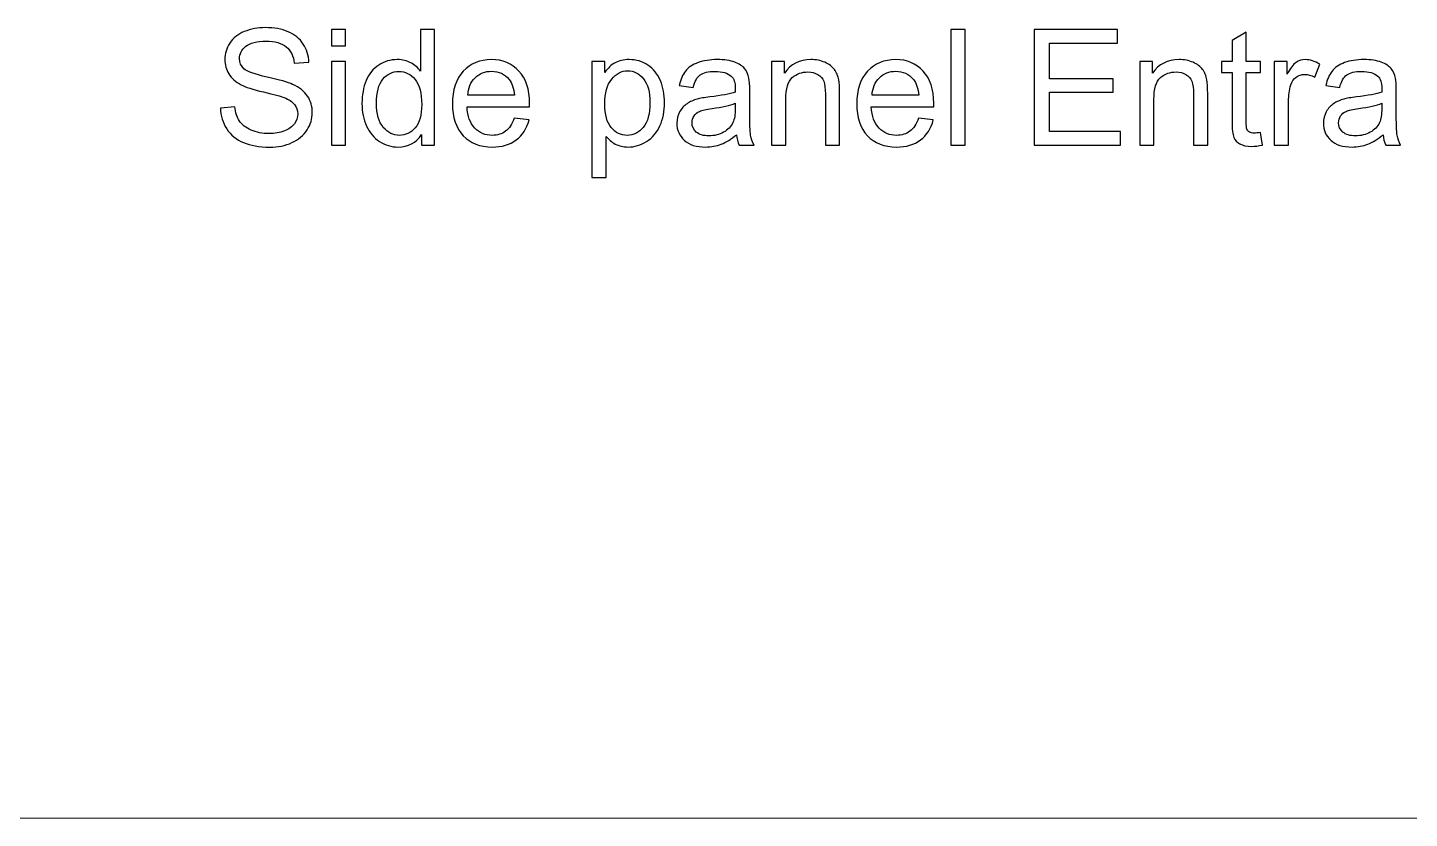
# Model space of a CAD drawing. Header units: inches. Extents: x -60.4 to -14.9, y -20.3 to 14.1.
# Drawn here: x -19.313 to -17.887, y 10.764 to 11.58 of the extents above; entities that cross this region are included whole.
import ezdxf

# ---------------------------------------------------------------- set-up
doc = ezdxf.new("R2010")
doc.units = ezdxf.units.IN
doc.header["$MEASUREMENT"] = 0
doc.layers.add('Master Desktop', color=7, linetype='Continuous', plot=False)
doc.layers.add('WINDOWS', color=7, linetype='Continuous')

msp = doc.modelspace()

# ---------------------------------------------------------------- linework, layer by layer
at = {"layer": 'Master Desktop', "lineweight": 9}
msp.add_open_spline([(-19.6119, 10.7638), (-19.6119, 10.7638), (-16.1355, 10.7638), (-16.1355, 10.7638)], degree=3, dxfattribs=at)
at = {"layer": 'WINDOWS', "color": 155}
for points, knots in [([(-19.1139, 11.4967), (-19.1139, 11.4967), (-19.0991, 11.498), (-19.0991, 11.498), (-19.0991, 11.498), (-19.0984, 11.492), (-19.0967, 11.4871), (-19.0942, 11.4833), (-19.0942, 11.4833), (-19.0916, 11.4794), (-19.0876, 11.4763), (-19.0822, 11.4739), (-19.0822, 11.4739), (-19.0767, 11.4716), (-19.0706, 11.4704), (-19.0639, 11.4704), (-19.0639, 11.4704), (-19.0578, 11.4704), (-19.0525, 11.4713), (-19.0479, 11.4731), (-19.0479, 11.4731), (-19.0433, 11.4749), (-19.0399, 11.4773), (-19.0376, 11.4805), (-19.0376, 11.4805), (-19.0354, 11.4836), (-19.0342, 11.487), (-19.0342, 11.4907), (-19.0342, 11.4907), (-19.0342, 11.4944), (-19.0353, 11.4977), (-19.0375, 11.5005), (-19.0375, 11.5005), (-19.0397, 11.5033), (-19.0432, 11.5056), (-19.0482, 11.5075), (-19.0482, 11.5075), (-19.0514, 11.5087), (-19.0585, 11.5107), (-19.0695, 11.5133), (-19.0695, 11.5133), (-19.0805, 11.516), (-19.0881, 11.5184), (-19.0925, 11.5208), (-19.0925, 11.5208), (-19.0982, 11.5238), (-19.1024, 11.5275), (-19.1052, 11.5319), (-19.1052, 11.5319), (-19.108, 11.5363), (-19.1094, 11.5413), (-19.1094, 11.5468), (-19.1094, 11.5468), (-19.1094, 11.5528), (-19.1077, 11.5585), (-19.1043, 11.5637), (-19.1043, 11.5637), (-19.1009, 11.5689), (-19.0959, 11.5729), (-19.0893, 11.5756), (-19.0893, 11.5756), (-19.0827, 11.5783), (-19.0754, 11.5797), (-19.0674, 11.5797), (-19.0674, 11.5797), (-19.0586, 11.5797), (-19.0508, 11.5783), (-19.044, 11.5754), (-19.044, 11.5754), (-19.0373, 11.5726), (-19.0321, 11.5684), (-19.0284, 11.5628), (-19.0284, 11.5628), (-19.0248, 11.5573), (-19.0229, 11.551), (-19.0226, 11.544), (-19.0226, 11.544), (-19.0226, 11.544), (-19.0377, 11.5429), (-19.0377, 11.5429), (-19.0377, 11.5429), (-19.0385, 11.5504), (-19.0413, 11.5561), (-19.046, 11.5599), (-19.046, 11.5599), (-19.0507, 11.5638), (-19.0576, 11.5657), (-19.0668, 11.5657), (-19.0668, 11.5657), (-19.0764, 11.5657), (-19.0833, 11.564), (-19.0877, 11.5605), (-19.0877, 11.5605), (-19.092, 11.557), (-19.0942, 11.5527), (-19.0942, 11.5478), (-19.0942, 11.5478), (-19.0942, 11.5435), (-19.0927, 11.54), (-19.0896, 11.5372), (-19.0896, 11.5372), (-19.0865, 11.5345), (-19.0786, 11.5316), (-19.0658, 11.5287), (-19.0658, 11.5287), (-19.053, 11.5258), (-19.0442, 11.5233), (-19.0394, 11.5211), (-19.0394, 11.5211), (-19.0325, 11.5179), (-19.0273, 11.5139), (-19.024, 11.509), (-19.024, 11.509), (-19.0207, 11.5041), (-19.0191, 11.4984), (-19.0191, 11.492), (-19.0191, 11.492), (-19.0191, 11.4857), (-19.0209, 11.4797), (-19.0245, 11.4741), (-19.0245, 11.4741), (-19.0282, 11.4685), (-19.0334, 11.4641), (-19.0402, 11.461), (-19.0402, 11.461), (-19.047, 11.4579), (-19.0546, 11.4564), (-19.0631, 11.4564), (-19.0631, 11.4564), (-19.0739, 11.4564), (-19.0829, 11.458), (-19.0902, 11.4611), (-19.0902, 11.4611), (-19.0975, 11.4642), (-19.1032, 11.469), (-19.1074, 11.4753), (-19.1074, 11.4753), (-19.1115, 11.4816), (-19.1137, 11.4887), (-19.1139, 11.4967)], [0, 0, 0, 0, 0.027778, 0.027778, 0.027778, 0.027778, 0.055556, 0.055556, 0.055556, 0.055556, 0.083333, 0.083333, 0.083333, 0.083333, 0.111111, 0.111111, 0.111111, 0.111111, 0.138889, 0.138889, 0.138889, 0.138889, 0.166667, 0.166667, 0.166667, 0.166667, 0.194444, 0.194444, 0.194444, 0.194444, 0.222222, 0.222222, 0.222222, 0.222222, 0.25, 0.25, 0.25, 0.25, 0.277778, 0.277778, 0.277778, 0.277778, 0.305556, 0.305556, 0.305556, 0.305556, 0.333333, 0.333333, 0.333333, 0.333333, 0.361111, 0.361111, 0.361111, 0.361111, 0.388889, 0.388889, 0.388889, 0.388889, 0.416667, 0.416667, 0.416667, 0.416667, 0.444444, 0.444444, 0.444444, 0.444444, 0.472222, 0.472222, 0.472222, 0.472222, 0.5, 0.5, 0.5, 0.5, 0.527778, 0.527778, 0.527778, 0.527778, 0.555556, 0.555556, 0.555556, 0.555556, 0.583333, 0.583333, 0.583333, 0.583333, 0.611111, 0.611111, 0.611111, 0.611111, 0.638889, 0.638889, 0.638889, 0.638889, 0.666667, 0.666667, 0.666667, 0.666667, 0.694444, 0.694444, 0.694444, 0.694444, 0.722222, 0.722222, 0.722222, 0.722222, 0.75, 0.75, 0.75, 0.75, 0.777778, 0.777778, 0.777778, 0.777778, 0.805556, 0.805556, 0.805556, 0.805556, 0.833333, 0.833333, 0.833333, 0.833333, 0.861111, 0.861111, 0.861111, 0.861111, 0.888889, 0.888889, 0.888889, 0.888889, 0.916667, 0.916667, 0.916667, 0.916667, 0.944444, 0.944444, 0.944444, 0.944444, 1, 1, 1, 1]), ([(-18.9994, 11.561), (-18.9994, 11.561), (-18.9994, 11.5777), (-18.9994, 11.5777), (-18.9994, 11.5777), (-18.9994, 11.5777), (-18.9847, 11.5777), (-18.9847, 11.5777), (-18.9847, 11.5777), (-18.9847, 11.5777), (-18.9847, 11.561), (-18.9847, 11.561), (-18.9847, 11.561), (-18.9847, 11.561), (-18.9994, 11.561), (-18.9994, 11.561)], [0, 0, 0, 0, 0.2, 0.2, 0.2, 0.2, 0.4, 0.4, 0.4, 0.4, 0.6, 0.6, 0.6, 0.6, 1, 1, 1, 1]), ([(-18.9065, 11.4584), (-18.9065, 11.4584), (-18.9065, 11.4693), (-18.9065, 11.4693), (-18.9065, 11.4693), (-18.912, 11.4608), (-18.9201, 11.4565), (-18.9307, 11.4565), (-18.9307, 11.4565), (-18.9376, 11.4565), (-18.9439, 11.4584), (-18.9497, 11.4622), (-18.9497, 11.4622), (-18.9555, 11.466), (-18.9599, 11.4713), (-18.9631, 11.4781), (-18.9631, 11.4781), (-18.9663, 11.4849), (-18.9679, 11.4927), (-18.9679, 11.5015), (-18.9679, 11.5015), (-18.9679, 11.5101), (-18.9664, 11.518), (-18.9636, 11.525), (-18.9636, 11.525), (-18.9607, 11.532), (-18.9564, 11.5374), (-18.9506, 11.5411), (-18.9506, 11.5411), (-18.9449, 11.5448), (-18.9385, 11.5467), (-18.9314, 11.5467), (-18.9314, 11.5467), (-18.9262, 11.5467), (-18.9215, 11.5456), (-18.9175, 11.5434), (-18.9175, 11.5434), (-18.9134, 11.5412), (-18.9101, 11.5383), (-18.9075, 11.5348), (-18.9075, 11.5348), (-18.9075, 11.5348), (-18.9075, 11.5777), (-18.9075, 11.5777), (-18.9075, 11.5777), (-18.9075, 11.5777), (-18.8929, 11.5777), (-18.8929, 11.5777), (-18.8929, 11.5777), (-18.8929, 11.5777), (-18.8929, 11.4584), (-18.8929, 11.4584), (-18.8929, 11.4584), (-18.8929, 11.4584), (-18.9065, 11.4584), (-18.9065, 11.4584)], [0, 0, 0, 0, 0.066667, 0.066667, 0.066667, 0.066667, 0.133333, 0.133333, 0.133333, 0.133333, 0.2, 0.2, 0.2, 0.2, 0.266667, 0.266667, 0.266667, 0.266667, 0.333333, 0.333333, 0.333333, 0.333333, 0.4, 0.4, 0.4, 0.4, 0.466667, 0.466667, 0.466667, 0.466667, 0.533333, 0.533333, 0.533333, 0.533333, 0.6, 0.6, 0.6, 0.6, 0.666667, 0.666667, 0.666667, 0.666667, 0.733333, 0.733333, 0.733333, 0.733333, 0.8, 0.8, 0.8, 0.8, 0.866667, 0.866667, 0.866667, 0.866667, 1, 1, 1, 1]), ([(-18.3603, 11.4584), (-18.3603, 11.4584), (-18.3603, 11.5777), (-18.3603, 11.5777), (-18.3603, 11.5777), (-18.3603, 11.5777), (-18.3456, 11.5777), (-18.3456, 11.5777), (-18.3456, 11.5777), (-18.3456, 11.5777), (-18.3456, 11.4584), (-18.3456, 11.4584), (-18.3456, 11.4584), (-18.3456, 11.4584), (-18.3603, 11.4584), (-18.3603, 11.4584)], [0, 0, 0, 0, 0.2, 0.2, 0.2, 0.2, 0.4, 0.4, 0.4, 0.4, 0.6, 0.6, 0.6, 0.6, 1, 1, 1, 1]), ([(-18.2744, 11.4584), (-18.2744, 11.4584), (-18.2744, 11.5777), (-18.2744, 11.5777), (-18.2744, 11.5777), (-18.2744, 11.5777), (-18.1883, 11.5777), (-18.1883, 11.5777), (-18.1883, 11.5777), (-18.1883, 11.5777), (-18.1883, 11.5637), (-18.1883, 11.5637), (-18.1883, 11.5637), (-18.1883, 11.5637), (-18.2586, 11.5637), (-18.2586, 11.5637), (-18.2586, 11.5637), (-18.2586, 11.5637), (-18.2586, 11.527), (-18.2586, 11.527), (-18.2586, 11.527), (-18.2586, 11.527), (-18.1928, 11.527), (-18.1928, 11.527), (-18.1928, 11.527), (-18.1928, 11.527), (-18.1928, 11.513), (-18.1928, 11.513), (-18.1928, 11.513), (-18.1928, 11.513), (-18.2586, 11.513), (-18.2586, 11.513), (-18.2586, 11.513), (-18.2586, 11.513), (-18.2586, 11.4724), (-18.2586, 11.4724), (-18.2586, 11.4724), (-18.2586, 11.4724), (-18.1854, 11.4724), (-18.1854, 11.4724), (-18.1854, 11.4724), (-18.1854, 11.4724), (-18.1854, 11.4584), (-18.1854, 11.4584), (-18.1854, 11.4584), (-18.1854, 11.4584), (-18.2744, 11.4584), (-18.2744, 11.4584)], [0, 0, 0, 0, 0.076923, 0.076923, 0.076923, 0.076923, 0.153846, 0.153846, 0.153846, 0.153846, 0.230769, 0.230769, 0.230769, 0.230769, 0.307692, 0.307692, 0.307692, 0.307692, 0.384615, 0.384615, 0.384615, 0.384615, 0.461538, 0.461538, 0.461538, 0.461538, 0.538462, 0.538462, 0.538462, 0.538462, 0.615385, 0.615385, 0.615385, 0.615385, 0.692308, 0.692308, 0.692308, 0.692308, 0.769231, 0.769231, 0.769231, 0.769231, 0.846154, 0.846154, 0.846154, 0.846154, 1, 1, 1, 1]), ([(-18.0409, 11.4715), (-18.0409, 11.4715), (-18.0389, 11.4585), (-18.0389, 11.4585), (-18.0389, 11.4585), (-18.043, 11.4576), (-18.0467, 11.4572), (-18.0499, 11.4572), (-18.0499, 11.4572), (-18.0552, 11.4572), (-18.0593, 11.458), (-18.0623, 11.4597), (-18.0623, 11.4597), (-18.0652, 11.4614), (-18.0673, 11.4636), (-18.0684, 11.4664), (-18.0684, 11.4664), (-18.0696, 11.4691), (-18.0702, 11.4749), (-18.0702, 11.4837), (-18.0702, 11.4837), (-18.0702, 11.4837), (-18.0702, 11.5335), (-18.0702, 11.5335), (-18.0702, 11.5335), (-18.0702, 11.5335), (-18.0811, 11.5335), (-18.0811, 11.5335), (-18.0811, 11.5335), (-18.0811, 11.5335), (-18.0811, 11.5449), (-18.0811, 11.5449), (-18.0811, 11.5449), (-18.0811, 11.5449), (-18.0702, 11.5449), (-18.0702, 11.5449), (-18.0702, 11.5449), (-18.0702, 11.5449), (-18.0702, 11.5663), (-18.0702, 11.5663), (-18.0702, 11.5663), (-18.0702, 11.5663), (-18.0556, 11.5751), (-18.0556, 11.5751), (-18.0556, 11.5751), (-18.0556, 11.5751), (-18.0556, 11.5449), (-18.0556, 11.5449), (-18.0556, 11.5449), (-18.0556, 11.5449), (-18.0409, 11.5449), (-18.0409, 11.5449), (-18.0409, 11.5449), (-18.0409, 11.5449), (-18.0409, 11.5335), (-18.0409, 11.5335), (-18.0409, 11.5335), (-18.0409, 11.5335), (-18.0556, 11.5335), (-18.0556, 11.5335), (-18.0556, 11.5335), (-18.0556, 11.5335), (-18.0556, 11.4829), (-18.0556, 11.4829), (-18.0556, 11.4829), (-18.0556, 11.4787), (-18.0553, 11.476), (-18.0548, 11.4748), (-18.0548, 11.4748), (-18.0543, 11.4736), (-18.0534, 11.4726), (-18.0523, 11.4719), (-18.0523, 11.4719), (-18.0511, 11.4712), (-18.0494, 11.4709), (-18.0473, 11.4709), (-18.0473, 11.4709), (-18.0457, 11.4709), (-18.0435, 11.4711), (-18.0409, 11.4715)], [0, 0, 0, 0, 0.047619, 0.047619, 0.047619, 0.047619, 0.095238, 0.095238, 0.095238, 0.095238, 0.142857, 0.142857, 0.142857, 0.142857, 0.190476, 0.190476, 0.190476, 0.190476, 0.238095, 0.238095, 0.238095, 0.238095, 0.285714, 0.285714, 0.285714, 0.285714, 0.333333, 0.333333, 0.333333, 0.333333, 0.380952, 0.380952, 0.380952, 0.380952, 0.428571, 0.428571, 0.428571, 0.428571, 0.47619, 0.47619, 0.47619, 0.47619, 0.52381, 0.52381, 0.52381, 0.52381, 0.571429, 0.571429, 0.571429, 0.571429, 0.619048, 0.619048, 0.619048, 0.619048, 0.666667, 0.666667, 0.666667, 0.666667, 0.714286, 0.714286, 0.714286, 0.714286, 0.761905, 0.761905, 0.761905, 0.761905, 0.809524, 0.809524, 0.809524, 0.809524, 0.857143, 0.857143, 0.857143, 0.857143, 0.904762, 0.904762, 0.904762, 0.904762, 1, 1, 1, 1]), ([(-18.9994, 11.4584), (-18.9994, 11.4584), (-18.9994, 11.5449), (-18.9994, 11.5449), (-18.9994, 11.5449), (-18.9994, 11.5449), (-18.9847, 11.5449), (-18.9847, 11.5449), (-18.9847, 11.5449), (-18.9847, 11.5449), (-18.9847, 11.4584), (-18.9847, 11.4584), (-18.9847, 11.4584), (-18.9847, 11.4584), (-18.9994, 11.4584), (-18.9994, 11.4584)], [0, 0, 0, 0, 0.2, 0.2, 0.2, 0.2, 0.4, 0.4, 0.4, 0.4, 0.6, 0.6, 0.6, 0.6, 1, 1, 1, 1]), ([(-18.9529, 11.5015), (-18.9529, 11.4905), (-18.9505, 11.4822), (-18.9459, 11.4767), (-18.9459, 11.4767), (-18.9412, 11.4713), (-18.9357, 11.4685), (-18.9293, 11.4685), (-18.9293, 11.4685), (-18.9229, 11.4685), (-18.9174, 11.4711), (-18.9129, 11.4764), (-18.9129, 11.4764), (-18.9085, 11.4816), (-18.9062, 11.4896), (-18.9062, 11.5003), (-18.9062, 11.5003), (-18.9062, 11.5121), (-18.9085, 11.5207), (-18.9131, 11.5263), (-18.9131, 11.5263), (-18.9176, 11.5318), (-18.9233, 11.5345), (-18.93, 11.5345), (-18.93, 11.5345), (-18.9365, 11.5345), (-18.9419, 11.5319), (-18.9463, 11.5266), (-18.9463, 11.5266), (-18.9507, 11.5213), (-18.9529, 11.5129), (-18.9529, 11.5015)], [0, 0, 0, 0, 0.111111, 0.111111, 0.111111, 0.111111, 0.222222, 0.222222, 0.222222, 0.222222, 0.333333, 0.333333, 0.333333, 0.333333, 0.444444, 0.444444, 0.444444, 0.444444, 0.555556, 0.555556, 0.555556, 0.555556, 0.666667, 0.666667, 0.666667, 0.666667, 0.777778, 0.777778, 0.777778, 0.777778, 1, 1, 1, 1]), ([(-18.8107, 11.4864), (-18.8107, 11.4864), (-18.7955, 11.4844), (-18.7955, 11.4844), (-18.7955, 11.4844), (-18.7979, 11.4756), (-18.8023, 11.4687), (-18.8087, 11.4638), (-18.8087, 11.4638), (-18.8152, 11.459), (-18.8234, 11.4565), (-18.8334, 11.4565), (-18.8334, 11.4565), (-18.8461, 11.4565), (-18.8561, 11.4604), (-18.8634, 11.4682), (-18.8634, 11.4682), (-18.8708, 11.476), (-18.8745, 11.4869), (-18.8745, 11.5009), (-18.8745, 11.5009), (-18.8745, 11.5154), (-18.8708, 11.5267), (-18.8633, 11.5347), (-18.8633, 11.5347), (-18.8559, 11.5427), (-18.8462, 11.5467), (-18.8342, 11.5467), (-18.8342, 11.5467), (-18.8227, 11.5467), (-18.8133, 11.5428), (-18.806, 11.5349), (-18.806, 11.5349), (-18.7987, 11.5271), (-18.795, 11.516), (-18.795, 11.5018), (-18.795, 11.5018), (-18.795, 11.5009), (-18.7951, 11.4996), (-18.7951, 11.4979), (-18.7951, 11.4979), (-18.7951, 11.4979), (-18.8595, 11.4979), (-18.8595, 11.4979), (-18.8595, 11.4979), (-18.859, 11.4884), (-18.8563, 11.4811), (-18.8515, 11.4761), (-18.8515, 11.4761), (-18.8467, 11.4711), (-18.8406, 11.4685), (-18.8334, 11.4685), (-18.8334, 11.4685), (-18.8281, 11.4685), (-18.8235, 11.47), (-18.8197, 11.4728), (-18.8197, 11.4728), (-18.8159, 11.4756), (-18.8129, 11.4801), (-18.8107, 11.4864)], [0, 0, 0, 0, 0.0625, 0.0625, 0.0625, 0.0625, 0.125, 0.125, 0.125, 0.125, 0.1875, 0.1875, 0.1875, 0.1875, 0.25, 0.25, 0.25, 0.25, 0.3125, 0.3125, 0.3125, 0.3125, 0.375, 0.375, 0.375, 0.375, 0.4375, 0.4375, 0.4375, 0.4375, 0.5, 0.5, 0.5, 0.5, 0.5625, 0.5625, 0.5625, 0.5625, 0.625, 0.625, 0.625, 0.625, 0.6875, 0.6875, 0.6875, 0.6875, 0.75, 0.75, 0.75, 0.75, 0.8125, 0.8125, 0.8125, 0.8125, 0.875, 0.875, 0.875, 0.875, 1, 1, 1, 1]), ([(-18.8587, 11.5099), (-18.8587, 11.5099), (-18.8105, 11.5099), (-18.8105, 11.5099), (-18.8105, 11.5099), (-18.8112, 11.5171), (-18.813, 11.5226), (-18.8161, 11.5262), (-18.8161, 11.5262), (-18.8207, 11.5319), (-18.8267, 11.5347), (-18.8342, 11.5347), (-18.8342, 11.5347), (-18.8409, 11.5347), (-18.8465, 11.5325), (-18.8511, 11.528), (-18.8511, 11.528), (-18.8557, 11.5235), (-18.8582, 11.5174), (-18.8587, 11.5099)], [0, 0, 0, 0, 0.166667, 0.166667, 0.166667, 0.166667, 0.333333, 0.333333, 0.333333, 0.333333, 0.5, 0.5, 0.5, 0.5, 0.666667, 0.666667, 0.666667, 0.666667, 1, 1, 1, 1]), ([(-18.7307, 11.4252), (-18.7307, 11.4252), (-18.7307, 11.5449), (-18.7307, 11.5449), (-18.7307, 11.5449), (-18.7307, 11.5449), (-18.7174, 11.5449), (-18.7174, 11.5449), (-18.7174, 11.5449), (-18.7174, 11.5449), (-18.7174, 11.5335), (-18.7174, 11.5335), (-18.7174, 11.5335), (-18.7142, 11.5379), (-18.7107, 11.5412), (-18.7067, 11.5434), (-18.7067, 11.5434), (-18.7027, 11.5456), (-18.6979, 11.5467), (-18.6923, 11.5467), (-18.6923, 11.5467), (-18.6849, 11.5467), (-18.6784, 11.5448), (-18.6728, 11.541), (-18.6728, 11.541), (-18.6671, 11.5372), (-18.6629, 11.5319), (-18.66, 11.525), (-18.66, 11.525), (-18.6571, 11.5181), (-18.6557, 11.5105), (-18.6557, 11.5023), (-18.6557, 11.5023), (-18.6557, 11.4935), (-18.6573, 11.4855), (-18.6604, 11.4784), (-18.6604, 11.4784), (-18.6636, 11.4714), (-18.6682, 11.466), (-18.6743, 11.4622), (-18.6743, 11.4622), (-18.6803, 11.4584), (-18.6867, 11.4565), (-18.6933, 11.4565), (-18.6933, 11.4565), (-18.6982, 11.4565), (-18.7026, 11.4576), (-18.7065, 11.4596), (-18.7065, 11.4596), (-18.7104, 11.4617), (-18.7135, 11.4643), (-18.716, 11.4674), (-18.716, 11.4674), (-18.716, 11.4674), (-18.716, 11.4252), (-18.716, 11.4252), (-18.716, 11.4252), (-18.716, 11.4252), (-18.7307, 11.4252), (-18.7307, 11.4252)], [0, 0, 0, 0, 0.0625, 0.0625, 0.0625, 0.0625, 0.125, 0.125, 0.125, 0.125, 0.1875, 0.1875, 0.1875, 0.1875, 0.25, 0.25, 0.25, 0.25, 0.3125, 0.3125, 0.3125, 0.3125, 0.375, 0.375, 0.375, 0.375, 0.4375, 0.4375, 0.4375, 0.4375, 0.5, 0.5, 0.5, 0.5, 0.5625, 0.5625, 0.5625, 0.5625, 0.625, 0.625, 0.625, 0.625, 0.6875, 0.6875, 0.6875, 0.6875, 0.75, 0.75, 0.75, 0.75, 0.8125, 0.8125, 0.8125, 0.8125, 0.875, 0.875, 0.875, 0.875, 1, 1, 1, 1]), ([(-18.7174, 11.5011), (-18.7174, 11.49), (-18.7151, 11.4818), (-18.7106, 11.4765), (-18.7106, 11.4765), (-18.7061, 11.4712), (-18.7007, 11.4685), (-18.6943, 11.4685), (-18.6943, 11.4685), (-18.6878, 11.4685), (-18.6822, 11.4713), (-18.6776, 11.4768), (-18.6776, 11.4768), (-18.673, 11.4823), (-18.6707, 11.4908), (-18.6707, 11.5023), (-18.6707, 11.5023), (-18.6707, 11.5133), (-18.6729, 11.5215), (-18.6775, 11.527), (-18.6775, 11.527), (-18.682, 11.5325), (-18.6874, 11.5352), (-18.6937, 11.5352), (-18.6937, 11.5352), (-18.6999, 11.5352), (-18.7054, 11.5323), (-18.7102, 11.5265), (-18.7102, 11.5265), (-18.715, 11.5206), (-18.7174, 11.5122), (-18.7174, 11.5011)], [0, 0, 0, 0, 0.111111, 0.111111, 0.111111, 0.111111, 0.222222, 0.222222, 0.222222, 0.222222, 0.333333, 0.333333, 0.333333, 0.333333, 0.444444, 0.444444, 0.444444, 0.444444, 0.555556, 0.555556, 0.555556, 0.555556, 0.666667, 0.666667, 0.666667, 0.666667, 0.777778, 0.777778, 0.777778, 0.777778, 1, 1, 1, 1]), ([(-18.5815, 11.4692), (-18.5869, 11.4646), (-18.5922, 11.4613), (-18.5972, 11.4594), (-18.5972, 11.4594), (-18.6022, 11.4575), (-18.6076, 11.4565), (-18.6134, 11.4565), (-18.6134, 11.4565), (-18.6229, 11.4565), (-18.6302, 11.4588), (-18.6353, 11.4635), (-18.6353, 11.4635), (-18.6404, 11.4681), (-18.643, 11.474), (-18.643, 11.4812), (-18.643, 11.4812), (-18.643, 11.4854), (-18.642, 11.4893), (-18.6401, 11.4928), (-18.6401, 11.4928), (-18.6382, 11.4963), (-18.6356, 11.4991), (-18.6325, 11.5012), (-18.6325, 11.5012), (-18.6294, 11.5033), (-18.6259, 11.5049), (-18.622, 11.506), (-18.622, 11.506), (-18.6191, 11.5067), (-18.6147, 11.5075), (-18.6089, 11.5082), (-18.6089, 11.5082), (-18.5971, 11.5096), (-18.5883, 11.5113), (-18.5827, 11.5132), (-18.5827, 11.5132), (-18.5827, 11.5152), (-18.5827, 11.5165), (-18.5827, 11.517), (-18.5827, 11.517), (-18.5827, 11.523), (-18.5841, 11.5271), (-18.5868, 11.5296), (-18.5868, 11.5296), (-18.5906, 11.5329), (-18.5962, 11.5345), (-18.6036, 11.5345), (-18.6036, 11.5345), (-18.6105, 11.5345), (-18.6156, 11.5333), (-18.6189, 11.5309), (-18.6189, 11.5309), (-18.6222, 11.5285), (-18.6246, 11.5242), (-18.6262, 11.518), (-18.6262, 11.518), (-18.6262, 11.518), (-18.6405, 11.52), (-18.6405, 11.52), (-18.6405, 11.52), (-18.6392, 11.5262), (-18.6371, 11.5311), (-18.6341, 11.5349), (-18.6341, 11.5349), (-18.6311, 11.5387), (-18.6267, 11.5416), (-18.6211, 11.5436), (-18.6211, 11.5436), (-18.6154, 11.5457), (-18.6088, 11.5467), (-18.6014, 11.5467), (-18.6014, 11.5467), (-18.594, 11.5467), (-18.588, 11.5458), (-18.5833, 11.5441), (-18.5833, 11.5441), (-18.5787, 11.5423), (-18.5753, 11.5402), (-18.5731, 11.5375), (-18.5731, 11.5375), (-18.571, 11.5349), (-18.5694, 11.5316), (-18.5686, 11.5275), (-18.5686, 11.5275), (-18.5681, 11.525), (-18.5678, 11.5205), (-18.5678, 11.5141), (-18.5678, 11.5141), (-18.5678, 11.5141), (-18.5678, 11.4946), (-18.5678, 11.4946), (-18.5678, 11.4946), (-18.5678, 11.481), (-18.5675, 11.4725), (-18.5669, 11.4688), (-18.5669, 11.4688), (-18.5663, 11.4652), (-18.5651, 11.4617), (-18.5633, 11.4584), (-18.5633, 11.4584), (-18.5633, 11.4584), (-18.5787, 11.4584), (-18.5787, 11.4584), (-18.5787, 11.4584), (-18.5801, 11.4615), (-18.5811, 11.4651), (-18.5815, 11.4692)], [0, 0, 0, 0, 0.035714, 0.035714, 0.035714, 0.035714, 0.071429, 0.071429, 0.071429, 0.071429, 0.107143, 0.107143, 0.107143, 0.107143, 0.142857, 0.142857, 0.142857, 0.142857, 0.178571, 0.178571, 0.178571, 0.178571, 0.214286, 0.214286, 0.214286, 0.214286, 0.25, 0.25, 0.25, 0.25, 0.285714, 0.285714, 0.285714, 0.285714, 0.321429, 0.321429, 0.321429, 0.321429, 0.357143, 0.357143, 0.357143, 0.357143, 0.392857, 0.392857, 0.392857, 0.392857, 0.428571, 0.428571, 0.428571, 0.428571, 0.464286, 0.464286, 0.464286, 0.464286, 0.5, 0.5, 0.5, 0.5, 0.535714, 0.535714, 0.535714, 0.535714, 0.571429, 0.571429, 0.571429, 0.571429, 0.607143, 0.607143, 0.607143, 0.607143, 0.642857, 0.642857, 0.642857, 0.642857, 0.678571, 0.678571, 0.678571, 0.678571, 0.714286, 0.714286, 0.714286, 0.714286, 0.75, 0.75, 0.75, 0.75, 0.785714, 0.785714, 0.785714, 0.785714, 0.821429, 0.821429, 0.821429, 0.821429, 0.857143, 0.857143, 0.857143, 0.857143, 0.892857, 0.892857, 0.892857, 0.892857, 0.928571, 0.928571, 0.928571, 0.928571, 1, 1, 1, 1]), ([(-18.5453, 11.4584), (-18.5453, 11.4584), (-18.5453, 11.5449), (-18.5453, 11.5449), (-18.5453, 11.5449), (-18.5453, 11.5449), (-18.5321, 11.5449), (-18.5321, 11.5449), (-18.5321, 11.5449), (-18.5321, 11.5449), (-18.5321, 11.5326), (-18.5321, 11.5326), (-18.5321, 11.5326), (-18.5258, 11.542), (-18.5166, 11.5467), (-18.5047, 11.5467), (-18.5047, 11.5467), (-18.4994, 11.5467), (-18.4947, 11.5458), (-18.4903, 11.5439), (-18.4903, 11.5439), (-18.4859, 11.542), (-18.4827, 11.5396), (-18.4805, 11.5365), (-18.4805, 11.5365), (-18.4783, 11.5335), (-18.4768, 11.5299), (-18.4759, 11.5257), (-18.4759, 11.5257), (-18.4754, 11.523), (-18.4751, 11.5183), (-18.4751, 11.5115), (-18.4751, 11.5115), (-18.4751, 11.5115), (-18.4751, 11.4584), (-18.4751, 11.4584), (-18.4751, 11.4584), (-18.4751, 11.4584), (-18.4898, 11.4584), (-18.4898, 11.4584), (-18.4898, 11.4584), (-18.4898, 11.4584), (-18.4898, 11.5109), (-18.4898, 11.5109), (-18.4898, 11.5109), (-18.4898, 11.5169), (-18.4904, 11.5214), (-18.4915, 11.5243), (-18.4915, 11.5243), (-18.4926, 11.5273), (-18.4947, 11.5296), (-18.4976, 11.5314), (-18.4976, 11.5314), (-18.5004, 11.5331), (-18.5039, 11.534), (-18.5077, 11.534), (-18.5077, 11.534), (-18.514, 11.534), (-18.5193, 11.5321), (-18.5239, 11.5281), (-18.5239, 11.5281), (-18.5284, 11.5241), (-18.5306, 11.5166), (-18.5306, 11.5056), (-18.5306, 11.5056), (-18.5306, 11.5056), (-18.5306, 11.4584), (-18.5306, 11.4584), (-18.5306, 11.4584), (-18.5306, 11.4584), (-18.5453, 11.4584), (-18.5453, 11.4584)], [0, 0, 0, 0, 0.052632, 0.052632, 0.052632, 0.052632, 0.105263, 0.105263, 0.105263, 0.105263, 0.157895, 0.157895, 0.157895, 0.157895, 0.210526, 0.210526, 0.210526, 0.210526, 0.263158, 0.263158, 0.263158, 0.263158, 0.315789, 0.315789, 0.315789, 0.315789, 0.368421, 0.368421, 0.368421, 0.368421, 0.421053, 0.421053, 0.421053, 0.421053, 0.473684, 0.473684, 0.473684, 0.473684, 0.526316, 0.526316, 0.526316, 0.526316, 0.578947, 0.578947, 0.578947, 0.578947, 0.631579, 0.631579, 0.631579, 0.631579, 0.684211, 0.684211, 0.684211, 0.684211, 0.736842, 0.736842, 0.736842, 0.736842, 0.789474, 0.789474, 0.789474, 0.789474, 0.842105, 0.842105, 0.842105, 0.842105, 0.894737, 0.894737, 0.894737, 0.894737, 1, 1, 1, 1]), ([(-18.3936, 11.4864), (-18.3936, 11.4864), (-18.3784, 11.4844), (-18.3784, 11.4844), (-18.3784, 11.4844), (-18.3808, 11.4756), (-18.3852, 11.4687), (-18.3917, 11.4638), (-18.3917, 11.4638), (-18.3981, 11.459), (-18.4063, 11.4565), (-18.4164, 11.4565), (-18.4164, 11.4565), (-18.429, 11.4565), (-18.439, 11.4604), (-18.4464, 11.4682), (-18.4464, 11.4682), (-18.4537, 11.476), (-18.4574, 11.4869), (-18.4574, 11.5009), (-18.4574, 11.5009), (-18.4574, 11.5154), (-18.4537, 11.5267), (-18.4462, 11.5347), (-18.4462, 11.5347), (-18.4388, 11.5427), (-18.4291, 11.5467), (-18.4172, 11.5467), (-18.4172, 11.5467), (-18.4056, 11.5467), (-18.3962, 11.5428), (-18.3889, 11.5349), (-18.3889, 11.5349), (-18.3816, 11.5271), (-18.3779, 11.516), (-18.3779, 11.5018), (-18.3779, 11.5018), (-18.3779, 11.5009), (-18.378, 11.4996), (-18.378, 11.4979), (-18.378, 11.4979), (-18.378, 11.4979), (-18.4424, 11.4979), (-18.4424, 11.4979), (-18.4424, 11.4979), (-18.4419, 11.4884), (-18.4392, 11.4811), (-18.4344, 11.4761), (-18.4344, 11.4761), (-18.4296, 11.4711), (-18.4236, 11.4685), (-18.4164, 11.4685), (-18.4164, 11.4685), (-18.411, 11.4685), (-18.4064, 11.47), (-18.4026, 11.4728), (-18.4026, 11.4728), (-18.3988, 11.4756), (-18.3958, 11.4801), (-18.3936, 11.4864)], [0, 0, 0, 0, 0.0625, 0.0625, 0.0625, 0.0625, 0.125, 0.125, 0.125, 0.125, 0.1875, 0.1875, 0.1875, 0.1875, 0.25, 0.25, 0.25, 0.25, 0.3125, 0.3125, 0.3125, 0.3125, 0.375, 0.375, 0.375, 0.375, 0.4375, 0.4375, 0.4375, 0.4375, 0.5, 0.5, 0.5, 0.5, 0.5625, 0.5625, 0.5625, 0.5625, 0.625, 0.625, 0.625, 0.625, 0.6875, 0.6875, 0.6875, 0.6875, 0.75, 0.75, 0.75, 0.75, 0.8125, 0.8125, 0.8125, 0.8125, 0.875, 0.875, 0.875, 0.875, 1, 1, 1, 1]), ([(-18.4416, 11.5099), (-18.4416, 11.5099), (-18.3934, 11.5099), (-18.3934, 11.5099), (-18.3934, 11.5099), (-18.3941, 11.5171), (-18.3959, 11.5226), (-18.399, 11.5262), (-18.399, 11.5262), (-18.4036, 11.5319), (-18.4097, 11.5347), (-18.4171, 11.5347), (-18.4171, 11.5347), (-18.4238, 11.5347), (-18.4294, 11.5325), (-18.434, 11.528), (-18.434, 11.528), (-18.4386, 11.5235), (-18.4411, 11.5174), (-18.4416, 11.5099)], [0, 0, 0, 0, 0.166667, 0.166667, 0.166667, 0.166667, 0.333333, 0.333333, 0.333333, 0.333333, 0.5, 0.5, 0.5, 0.5, 0.666667, 0.666667, 0.666667, 0.666667, 1, 1, 1, 1]), ([(-18.1654, 11.4584), (-18.1654, 11.4584), (-18.1654, 11.5449), (-18.1654, 11.5449), (-18.1654, 11.5449), (-18.1654, 11.5449), (-18.1523, 11.5449), (-18.1523, 11.5449), (-18.1523, 11.5449), (-18.1523, 11.5449), (-18.1523, 11.5326), (-18.1523, 11.5326), (-18.1523, 11.5326), (-18.1459, 11.542), (-18.1368, 11.5467), (-18.1248, 11.5467), (-18.1248, 11.5467), (-18.1196, 11.5467), (-18.1148, 11.5458), (-18.1104, 11.5439), (-18.1104, 11.5439), (-18.1061, 11.542), (-18.1028, 11.5396), (-18.1006, 11.5365), (-18.1006, 11.5365), (-18.0984, 11.5335), (-18.0969, 11.5299), (-18.0961, 11.5257), (-18.0961, 11.5257), (-18.0955, 11.523), (-18.0953, 11.5183), (-18.0953, 11.5115), (-18.0953, 11.5115), (-18.0953, 11.5115), (-18.0953, 11.4584), (-18.0953, 11.4584), (-18.0953, 11.4584), (-18.0953, 11.4584), (-18.1099, 11.4584), (-18.1099, 11.4584), (-18.1099, 11.4584), (-18.1099, 11.4584), (-18.1099, 11.5109), (-18.1099, 11.5109), (-18.1099, 11.5109), (-18.1099, 11.5169), (-18.1105, 11.5214), (-18.1116, 11.5243), (-18.1116, 11.5243), (-18.1128, 11.5273), (-18.1148, 11.5296), (-18.1177, 11.5314), (-18.1177, 11.5314), (-18.1206, 11.5331), (-18.124, 11.534), (-18.1279, 11.534), (-18.1279, 11.534), (-18.1341, 11.534), (-18.1394, 11.5321), (-18.144, 11.5281), (-18.144, 11.5281), (-18.1485, 11.5241), (-18.1508, 11.5166), (-18.1508, 11.5056), (-18.1508, 11.5056), (-18.1508, 11.5056), (-18.1508, 11.4584), (-18.1508, 11.4584), (-18.1508, 11.4584), (-18.1508, 11.4584), (-18.1654, 11.4584), (-18.1654, 11.4584)], [0, 0, 0, 0, 0.052632, 0.052632, 0.052632, 0.052632, 0.105263, 0.105263, 0.105263, 0.105263, 0.157895, 0.157895, 0.157895, 0.157895, 0.210526, 0.210526, 0.210526, 0.210526, 0.263158, 0.263158, 0.263158, 0.263158, 0.315789, 0.315789, 0.315789, 0.315789, 0.368421, 0.368421, 0.368421, 0.368421, 0.421053, 0.421053, 0.421053, 0.421053, 0.473684, 0.473684, 0.473684, 0.473684, 0.526316, 0.526316, 0.526316, 0.526316, 0.578947, 0.578947, 0.578947, 0.578947, 0.631579, 0.631579, 0.631579, 0.631579, 0.684211, 0.684211, 0.684211, 0.684211, 0.736842, 0.736842, 0.736842, 0.736842, 0.789474, 0.789474, 0.789474, 0.789474, 0.842105, 0.842105, 0.842105, 0.842105, 0.894737, 0.894737, 0.894737, 0.894737, 1, 1, 1, 1]), ([(-18.0266, 11.4584), (-18.0266, 11.4584), (-18.0266, 11.5449), (-18.0266, 11.5449), (-18.0266, 11.5449), (-18.0266, 11.5449), (-18.0134, 11.5449), (-18.0134, 11.5449), (-18.0134, 11.5449), (-18.0134, 11.5449), (-18.0134, 11.5316), (-18.0134, 11.5316), (-18.0134, 11.5316), (-18.0101, 11.5378), (-18.0069, 11.5418), (-18.0041, 11.5438), (-18.0041, 11.5438), (-18.0012, 11.5457), (-17.9981, 11.5467), (-17.9947, 11.5467), (-17.9947, 11.5467), (-17.9897, 11.5467), (-17.9847, 11.5451), (-17.9796, 11.5421), (-17.9796, 11.5421), (-17.9796, 11.5421), (-17.9848, 11.5285), (-17.9848, 11.5285), (-17.9848, 11.5285), (-17.9884, 11.5305), (-17.9919, 11.5315), (-17.9955, 11.5315), (-17.9955, 11.5315), (-17.9987, 11.5315), (-18.0015, 11.5306), (-18.0041, 11.5286), (-18.0041, 11.5286), (-18.0066, 11.5267), (-18.0084, 11.5241), (-18.0095, 11.5206), (-18.0095, 11.5206), (-18.0111, 11.5155), (-18.0119, 11.5098), (-18.0119, 11.5036), (-18.0119, 11.5036), (-18.0119, 11.5036), (-18.0119, 11.4584), (-18.0119, 11.4584), (-18.0119, 11.4584), (-18.0119, 11.4584), (-18.0266, 11.4584), (-18.0266, 11.4584)], [0, 0, 0, 0, 0.071429, 0.071429, 0.071429, 0.071429, 0.142857, 0.142857, 0.142857, 0.142857, 0.214286, 0.214286, 0.214286, 0.214286, 0.285714, 0.285714, 0.285714, 0.285714, 0.357143, 0.357143, 0.357143, 0.357143, 0.428571, 0.428571, 0.428571, 0.428571, 0.5, 0.5, 0.5, 0.5, 0.571429, 0.571429, 0.571429, 0.571429, 0.642857, 0.642857, 0.642857, 0.642857, 0.714286, 0.714286, 0.714286, 0.714286, 0.785714, 0.785714, 0.785714, 0.785714, 0.857143, 0.857143, 0.857143, 0.857143, 1, 1, 1, 1]), ([(-17.9144, 11.4692), (-17.9199, 11.4646), (-17.9251, 11.4613), (-17.9301, 11.4594), (-17.9301, 11.4594), (-17.9352, 11.4575), (-17.9406, 11.4565), (-17.9463, 11.4565), (-17.9463, 11.4565), (-17.9558, 11.4565), (-17.9631, 11.4588), (-17.9683, 11.4635), (-17.9683, 11.4635), (-17.9734, 11.4681), (-17.9759, 11.474), (-17.9759, 11.4812), (-17.9759, 11.4812), (-17.9759, 11.4854), (-17.9749, 11.4893), (-17.973, 11.4928), (-17.973, 11.4928), (-17.9711, 11.4963), (-17.9686, 11.4991), (-17.9654, 11.5012), (-17.9654, 11.5012), (-17.9623, 11.5033), (-17.9588, 11.5049), (-17.9549, 11.506), (-17.9549, 11.506), (-17.952, 11.5067), (-17.9476, 11.5075), (-17.9418, 11.5082), (-17.9418, 11.5082), (-17.93, 11.5096), (-17.9213, 11.5113), (-17.9157, 11.5132), (-17.9157, 11.5132), (-17.9156, 11.5152), (-17.9156, 11.5165), (-17.9156, 11.517), (-17.9156, 11.517), (-17.9156, 11.523), (-17.917, 11.5271), (-17.9198, 11.5296), (-17.9198, 11.5296), (-17.9235, 11.5329), (-17.9291, 11.5345), (-17.9365, 11.5345), (-17.9365, 11.5345), (-17.9434, 11.5345), (-17.9485, 11.5333), (-17.9518, 11.5309), (-17.9518, 11.5309), (-17.9551, 11.5285), (-17.9575, 11.5242), (-17.9591, 11.518), (-17.9591, 11.518), (-17.9591, 11.518), (-17.9734, 11.52), (-17.9734, 11.52), (-17.9734, 11.52), (-17.9721, 11.5262), (-17.97, 11.5311), (-17.967, 11.5349), (-17.967, 11.5349), (-17.964, 11.5387), (-17.9596, 11.5416), (-17.954, 11.5436), (-17.954, 11.5436), (-17.9483, 11.5457), (-17.9418, 11.5467), (-17.9343, 11.5467), (-17.9343, 11.5467), (-17.9269, 11.5467), (-17.9209, 11.5458), (-17.9163, 11.5441), (-17.9163, 11.5441), (-17.9116, 11.5423), (-17.9082, 11.5402), (-17.9061, 11.5375), (-17.9061, 11.5375), (-17.9039, 11.5349), (-17.9024, 11.5316), (-17.9015, 11.5275), (-17.9015, 11.5275), (-17.901, 11.525), (-17.9008, 11.5205), (-17.9008, 11.5141), (-17.9008, 11.5141), (-17.9008, 11.5141), (-17.9008, 11.4946), (-17.9008, 11.4946), (-17.9008, 11.4946), (-17.9008, 11.481), (-17.9004, 11.4725), (-17.8998, 11.4688), (-17.8998, 11.4688), (-17.8993, 11.4652), (-17.898, 11.4617), (-17.8963, 11.4584), (-17.8963, 11.4584), (-17.8963, 11.4584), (-17.9116, 11.4584), (-17.9116, 11.4584), (-17.9116, 11.4584), (-17.9131, 11.4615), (-17.914, 11.4651), (-17.9144, 11.4692)], [0, 0, 0, 0, 0.035714, 0.035714, 0.035714, 0.035714, 0.071429, 0.071429, 0.071429, 0.071429, 0.107143, 0.107143, 0.107143, 0.107143, 0.142857, 0.142857, 0.142857, 0.142857, 0.178571, 0.178571, 0.178571, 0.178571, 0.214286, 0.214286, 0.214286, 0.214286, 0.25, 0.25, 0.25, 0.25, 0.285714, 0.285714, 0.285714, 0.285714, 0.321429, 0.321429, 0.321429, 0.321429, 0.357143, 0.357143, 0.357143, 0.357143, 0.392857, 0.392857, 0.392857, 0.392857, 0.428571, 0.428571, 0.428571, 0.428571, 0.464286, 0.464286, 0.464286, 0.464286, 0.5, 0.5, 0.5, 0.5, 0.535714, 0.535714, 0.535714, 0.535714, 0.571429, 0.571429, 0.571429, 0.571429, 0.607143, 0.607143, 0.607143, 0.607143, 0.642857, 0.642857, 0.642857, 0.642857, 0.678571, 0.678571, 0.678571, 0.678571, 0.714286, 0.714286, 0.714286, 0.714286, 0.75, 0.75, 0.75, 0.75, 0.785714, 0.785714, 0.785714, 0.785714, 0.821429, 0.821429, 0.821429, 0.821429, 0.857143, 0.857143, 0.857143, 0.857143, 0.892857, 0.892857, 0.892857, 0.892857, 0.928571, 0.928571, 0.928571, 0.928571, 1, 1, 1, 1]), ([(-18.5827, 11.5017), (-18.588, 11.4995), (-18.596, 11.4977), (-18.6067, 11.4962), (-18.6067, 11.4962), (-18.6127, 11.4953), (-18.617, 11.4944), (-18.6195, 11.4933), (-18.6195, 11.4933), (-18.622, 11.4922), (-18.6239, 11.4906), (-18.6253, 11.4886), (-18.6253, 11.4886), (-18.6266, 11.4865), (-18.6273, 11.4842), (-18.6273, 11.4816), (-18.6273, 11.4816), (-18.6273, 11.4778), (-18.6259, 11.4745), (-18.6229, 11.4719), (-18.6229, 11.4719), (-18.6199, 11.4693), (-18.6156, 11.468), (-18.6099, 11.468), (-18.6099, 11.468), (-18.6042, 11.468), (-18.5992, 11.4693), (-18.5948, 11.4717), (-18.5948, 11.4717), (-18.5904, 11.4742), (-18.5872, 11.4775), (-18.5851, 11.4818), (-18.5851, 11.4818), (-18.5835, 11.4851), (-18.5827, 11.49), (-18.5827, 11.4964), (-18.5827, 11.4964), (-18.5827, 11.4964), (-18.5827, 11.5017), (-18.5827, 11.5017)], [0, 0, 0, 0, 0.090909, 0.090909, 0.090909, 0.090909, 0.181818, 0.181818, 0.181818, 0.181818, 0.272727, 0.272727, 0.272727, 0.272727, 0.363636, 0.363636, 0.363636, 0.363636, 0.454545, 0.454545, 0.454545, 0.454545, 0.545455, 0.545455, 0.545455, 0.545455, 0.636364, 0.636364, 0.636364, 0.636364, 0.727273, 0.727273, 0.727273, 0.727273, 0.818182, 0.818182, 0.818182, 0.818182, 1, 1, 1, 1]), ([(-17.9156, 11.5017), (-17.9209, 11.4995), (-17.9289, 11.4977), (-17.9396, 11.4962), (-17.9396, 11.4962), (-17.9456, 11.4953), (-17.9499, 11.4944), (-17.9524, 11.4933), (-17.9524, 11.4933), (-17.9549, 11.4922), (-17.9568, 11.4906), (-17.9582, 11.4886), (-17.9582, 11.4886), (-17.9596, 11.4865), (-17.9603, 11.4842), (-17.9603, 11.4816), (-17.9603, 11.4816), (-17.9603, 11.4778), (-17.9588, 11.4745), (-17.9558, 11.4719), (-17.9558, 11.4719), (-17.9528, 11.4693), (-17.9485, 11.468), (-17.9428, 11.468), (-17.9428, 11.468), (-17.9372, 11.468), (-17.9321, 11.4693), (-17.9277, 11.4717), (-17.9277, 11.4717), (-17.9233, 11.4742), (-17.9201, 11.4775), (-17.918, 11.4818), (-17.918, 11.4818), (-17.9164, 11.4851), (-17.9157, 11.49), (-17.9157, 11.4964), (-17.9157, 11.4964), (-17.9157, 11.4964), (-17.9156, 11.5017), (-17.9156, 11.5017)], [0, 0, 0, 0, 0.090909, 0.090909, 0.090909, 0.090909, 0.181818, 0.181818, 0.181818, 0.181818, 0.272727, 0.272727, 0.272727, 0.272727, 0.363636, 0.363636, 0.363636, 0.363636, 0.454545, 0.454545, 0.454545, 0.454545, 0.545455, 0.545455, 0.545455, 0.545455, 0.636364, 0.636364, 0.636364, 0.636364, 0.727273, 0.727273, 0.727273, 0.727273, 0.818182, 0.818182, 0.818182, 0.818182, 1, 1, 1, 1])]:
    msp.add_open_spline(points, degree=3, knots=knots, dxfattribs=at)

doc.saveas('drawing.dxf')
